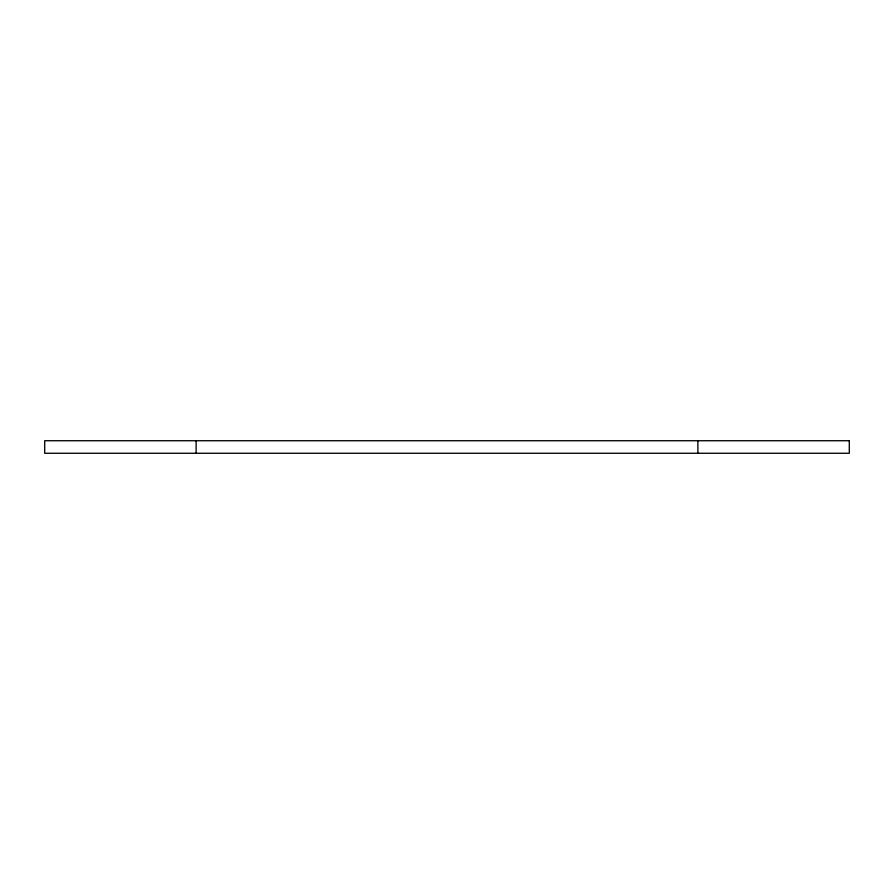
<?xml version="1.0" encoding="UTF-8"?>
<svg xmlns="http://www.w3.org/2000/svg" width="894" height="894" viewBox="0 0 894 894"><rect width="100%" height="100%" fill="white"/><g stroke="black" fill="none" stroke-linecap="round" stroke-linejoin="round"><path stroke-width="1.34" d="M697.879 440.731L697.879 453.269M196.121 440.731L196.121 453.269M849.3 440.731L44.7 440.731L44.7 453.269L849.3 453.269L849.3 440.731"/></g></svg>
